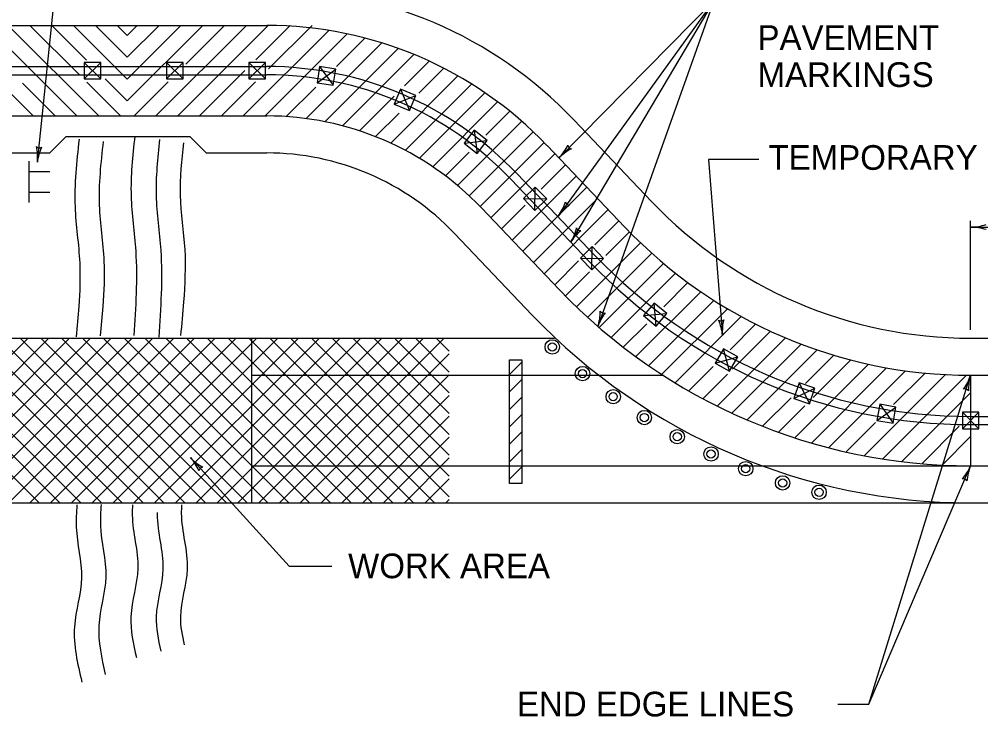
# Model space of a CAD drawing. Extents: x 1002 to 1035.5, y 1000.5 to 1021.5.
# Drawn here: x 1020.45 to 1028.24, y 1011.93 to 1017.58 of the extents above; entities that cross this region are included whole.
import ezdxf

# ---------------------------------------------------------------- set-up
doc = ezdxf.new("R2010")
doc.units = 0
doc.layers.add('Level 1', color=7, linetype='Continuous')

msp = doc.modelspace()

# ---------------------------------------------------------------- linework, layer by layer
at = {"layer": 'Level 1'}
for p, q in [((1020.6009, 1016.425), (1020.8331, 1018.6872)), ((1026.078, 1017.7334), (1024.8188, 1015.9903)), ((1026.078, 1017.7334), (1024.8232, 1016.4591)), ((1026.078, 1017.7334), (1024.917, 1015.7754)), ((1026.078, 1017.7334), (1025.1375, 1015.0935)), ((1020.5668, 1016.8), (1019.8527, 1017.5141)), ((1020.9204, 1016.8), (1020.1871, 1017.5333)), ((1020.2001, 1017.5333), (1022.4573, 1017.5333)), ((1021.0971, 1016.8), (1020.3638, 1017.5333)), ((1020.9395, 1017.1345), (1020.5406, 1017.5333)), ((1020.999, 1017.2517), (1020.7174, 1017.5333)), ((1021.3287, 1017.0988), (1020.8941, 1017.5333)), ((1021.3287, 1017.2756), (1021.0709, 1017.5333)), ((1021.3287, 1017.4524), (1021.2478, 1017.5333)), ((1021.3287, 1017.4524), (1021.4096, 1017.5333)), ((1021.3287, 1017.2756), (1021.5864, 1017.5333)), ((1021.3287, 1017.0988), (1021.7633, 1017.5333)), ((1021.3287, 1016.9221), (1021.9399, 1017.5333)), ((1021.5602, 1016.8), (1022.2935, 1017.5333)), ((1021.7368, 1016.8), (1022.4702, 1017.5333)), ((1021.8025, 1017.2192), (1022.1167, 1017.5333)), ((1022.3691, 1017.2554), (1022.647, 1017.5333)), ((1022.473, 1017.1825), (1022.8238, 1017.5333)), ((1022.2672, 1016.8), (1022.9599, 1017.4928)), ((1022.444, 1016.8), (1023.1088, 1017.4648)), ((1023.022, 1017.2012), (1023.2518, 1017.4309)), ((1022.7763, 1016.7788), (1023.3891, 1017.3916)), ((1022.9278, 1016.7534), (1023.5214, 1017.3471)), ((1023.0713, 1016.7202), (1023.649, 1017.2978)), ((1020.2001, 1017.2), (1022.4573, 1017.2)), ((1020.9805, 1017.2334), (1021.1138, 1017.1001)), ((1021.6472, 1017.2334), (1021.7805, 1017.1001)), ((1022.3138, 1017.2334), (1022.4472, 1017.1001)), ((1022.8853, 1017.2005), (1022.9961, 1017.0479)), ((1023.5727, 1017.0448), (1023.772, 1017.2442)), ((1023.6877, 1016.983), (1023.8908, 1017.1862)), ((1020.2001, 1017.1333), (1022.4573, 1017.1333)), ((1021.0477, 1017.1667), (1021.0477, 1017.1667)), ((1021.0477, 1017.1667), (1021.0477, 1017.1667)), ((1021.0477, 1017.1667), (1021.0477, 1017.1667)), ((1021.0477, 1017.1667), (1021.0477, 1017.1667)), ((1021.0477, 1017.1667), (1021.0477, 1017.1667)), ((1021.0477, 1017.1667), (1021.0477, 1017.1667)), ((1021.0477, 1017.1667), (1021.0477, 1017.1667)), ((1021.0477, 1017.1667), (1021.0477, 1017.1667)), ((1021.0477, 1017.1667), (1021.0477, 1017.1667)), ((1021.0477, 1017.1667), (1021.0477, 1017.1667)), ((1021.9137, 1016.8), (1022.2805, 1017.1668)), ((1022.9412, 1017.1241), (1022.9412, 1017.1241)), ((1023.4613, 1016.5798), (1024.0056, 1017.1241)), ((1020.7436, 1016.8), (1020.4792, 1017.0643)), ((1021.2739, 1016.8), (1021.0016, 1017.0723)), ((1021.3287, 1016.9221), (1021.1498, 1017.101)), ((1021.3833, 1016.8), (1021.6606, 1017.0773)), ((1022.0905, 1016.8), (1022.3667, 1017.0762)), ((1022.6157, 1016.7948), (1022.8535, 1017.0327)), ((1023.5796, 1016.5214), (1024.1163, 1017.0581)), ((1023.2076, 1016.6798), (1023.4885, 1016.9607)), ((1023.5414, 1017.0175), (1023.6121, 1016.8427)), ((1023.6927, 1016.4577), (1024.2233, 1016.9883)), ((1023.5772, 1016.9298), (1023.5772, 1016.9298)), ((1023.5772, 1016.9298), (1023.5772, 1016.9298)), ((1023.8007, 1016.3888), (1024.3265, 1016.9147)), ((1020.2001, 1016.8), (1022.4573, 1016.8)), ((1023.3374, 1016.6328), (1023.5282, 1016.8235)), ((1024.2315, 1016.643), (1024.4261, 1016.8376)), ((1024.0021, 1016.2368), (1024.5221, 1016.7568)), ((1025.5728, 1016.1069), (1024.9434, 1016.7678)), ((1024.0987, 1016.1565), (1024.6146, 1016.6724)), ((1024.1368, 1016.6834), (1024.1598, 1016.4963)), ((1020.7017, 1016.5), (1020.835, 1016.6333)), ((1020.835, 1016.6333), (1021.835, 1016.6333)), ((1021.835, 1016.6333), (1021.9683, 1016.5)), ((1024.1486, 1016.5895), (1024.1486, 1016.5895)), ((1024.1486, 1016.5895), (1024.1486, 1016.5895)), ((1024.1486, 1016.5895), (1024.1486, 1016.5895)), ((1024.1848, 1016.066), (1024.7034, 1016.5846)), ((1024.7262, 1016.5609), (1025.3556, 1015.9)), ((1020.2001, 1016.5), (1020.7017, 1016.5)), ((1021.9683, 1016.5), (1022.4573, 1016.5)), ((1023.9037, 1016.3152), (1024.0963, 1016.5078)), ((1024.2711, 1015.9754), (1024.7888, 1016.4932)), ((1020.5354, 1016.1), (1020.5354, 1016.4333)), ((1020.5354, 1016.35), (1020.7021, 1016.35)), ((1024.4848, 1016.3311), (1025.1143, 1015.6702)), ((1024.68, 1016.2075), (1024.876, 1016.4035)), ((1024.4365, 1016.2851), (1025.066, 1015.6242)), ((1024.4436, 1015.7944), (1024.9623, 1016.3131)), ((1020.5354, 1016.1833), (1020.7021, 1016.1833)), ((1024.5298, 1015.7038), (1025.0485, 1016.2225)), ((1024.5357, 1016.1313), (1024.7243, 1016.128)), ((1024.6161, 1015.6133), (1025.1348, 1016.1319)), ((1024.6303, 1016.1299), (1024.6303, 1016.1299)), ((1024.6303, 1016.1299), (1024.6303, 1016.1299)), ((1024.6303, 1016.1299), (1024.6303, 1016.1299)), ((1024.6303, 1016.1299), (1024.6303, 1016.1299)), ((1024.1952, 1016.0552), (1024.8246, 1015.3943)), ((1024.3573, 1015.8848), (1024.5492, 1016.0767)), ((1024.7047, 1015.5252), (1025.2209, 1016.0414)), ((1025.1128, 1015.7565), (1025.3072, 1015.9508)), ((1028.1557, 1015.0667), (1028.1557, 1015.95)), ((1025.2035, 1015.6703), (1025.3934, 1015.8603)), ((1028.1557, 1015.9), (1028.7137, 1015.9)), ((1024.6073, 1015.1874), (1023.9779, 1015.8483)), ((1024.9639, 1015.2541), (1025.4826, 1015.7728)), ((1024.7888, 1015.4324), (1024.9822, 1015.6258)), ((1024.9963, 1015.6488), (1025.1848, 1015.6455)), ((1025.0553, 1015.1686), (1025.5744, 1015.6878)), ((1025.0901, 1015.6472), (1025.0901, 1015.6472)), ((1025.1489, 1015.0854), (1025.6691, 1015.6056)), ((1024.8752, 1015.342), (1025.0705, 1015.5373)), ((1025.2449, 1015.0048), (1025.7666, 1015.5264)), ((1025.6719, 1015.2549), (1025.8671, 1015.4501)), ((1025.4444, 1014.8506), (1025.9705, 1015.3767)), ((1025.5478, 1014.7773), (1026.0768, 1015.3063)), ((1025.6538, 1014.7065), (1026.1864, 1015.2391)), ((1024.6073, 1015.1874), (1024.6073, 1015.1874)), ((1025.5075, 1015.1828), (1025.6953, 1015.1992)), ((1025.6009, 1015.1909), (1025.6009, 1015.1909)), ((1025.6009, 1015.1909), (1025.6009, 1015.1909)), ((1025.7624, 1014.6383), (1026.299, 1015.1749)), ((1025.3434, 1014.9264), (1025.5345, 1015.1175)), ((1026.208, 1014.907), (1026.4149, 1015.114)), ((1026.2265, 1014.7488), (1026.5341, 1015.0565)), ((1019.1917, 1013.6667), (1020.525, 1015)), ((1019.2813, 1015), (1020.6146, 1013.6667)), ((1019.3601, 1013.6667), (1020.6934, 1015)), ((1019.4498, 1015), (1020.7831, 1013.6667)), ((1019.5285, 1013.6667), (1020.8618, 1015)), ((1019.6182, 1015), (1020.9515, 1013.6667)), ((1019.697, 1013.6667), (1021.0303, 1015)), ((1019.7867, 1015), (1021.12, 1013.6667)), ((1019.8654, 1013.6667), (1021.1988, 1015)), ((1019.9551, 1015), (1021.2884, 1013.6667)), ((1020.0338, 1013.6667), (1021.3672, 1015)), ((1020.1235, 1015), (1021.4568, 1013.6667)), ((1020.2023, 1013.6667), (1021.5356, 1015)), ((1020.292, 1015), (1021.6253, 1013.6667)), ((1020.335, 1015), (1022.335, 1015)), ((1020.3708, 1013.6667), (1021.7041, 1015)), ((1020.4604, 1015), (1021.7938, 1013.6667)), ((1020.5392, 1013.6667), (1021.8725, 1015)), ((1020.6288, 1015), (1021.9622, 1013.6667)), ((1020.7077, 1013.6667), (1022.041, 1015)), ((1020.7973, 1015), (1022.1307, 1013.6667)), ((1020.8761, 1013.6667), (1022.2094, 1015)), ((1020.9658, 1015), (1022.2991, 1013.6667)), ((1021.0445, 1013.6667), (1022.3778, 1015)), ((1021.1343, 1015), (1022.4676, 1013.6667)), ((1021.213, 1013.6667), (1022.5463, 1015)), ((1021.3027, 1015), (1022.636, 1013.6667)), ((1021.3814, 1013.6667), (1022.7148, 1015)), ((1021.4711, 1015), (1022.8044, 1013.6667)), ((1021.5498, 1013.6667), (1022.8832, 1015)), ((1021.6396, 1015), (1022.9729, 1013.6667)), ((1021.7183, 1013.6667), (1023.0517, 1015)), ((1021.808, 1015), (1023.1413, 1013.6667)), ((1021.8868, 1013.6667), (1023.2201, 1015)), ((1021.9764, 1015), (1023.3098, 1013.6667)), ((1022.0553, 1013.6667), (1023.3886, 1015)), ((1022.1449, 1015), (1023.4783, 1013.6667)), ((1022.2237, 1013.6667), (1023.557, 1015)), ((1022.3133, 1015), (1023.6467, 1013.6667)), ((1022.335, 1015), (1022.335, 1013.6667)), ((1022.335, 1015), (1024.7858, 1015)), ((1022.3921, 1013.6667), (1023.7254, 1015)), ((1022.4818, 1015), (1023.8152, 1013.6667)), ((1022.5606, 1013.6667), (1023.8939, 1015)), ((1022.6503, 1015), (1023.935, 1013.7153)), ((1022.8187, 1015), (1023.935, 1013.8837)), ((1022.9872, 1015), (1023.935, 1014.0522)), ((1023.1556, 1015), (1023.935, 1014.2206)), ((1023.324, 1015), (1023.935, 1014.389)), ((1023.4925, 1015), (1023.935, 1014.5575)), ((1023.6609, 1015), (1023.935, 1014.7259)), ((1023.8294, 1015), (1023.935, 1014.8944)), ((1024.8246, 1014.9731), (1024.8246, 1014.9731)), ((1026.104, 1014.4496), (1026.6568, 1015.0023)), ((1026.2234, 1014.3922), (1026.7831, 1014.9518)), ((1028.1556, 1015), (1034.6683, 1015)), ((1022.729, 1013.6667), (1023.935, 1014.8727)), ((1026.0884, 1014.7991), (1026.2705, 1014.8478)), ((1026.3457, 1014.3378), (1026.9131, 1014.9052)), ((1026.8183, 1014.6336), (1027.0471, 1014.8623)), ((1024.4214, 1014.7062), (1024.5214, 1014.8062)), ((1025.0548, 1014.7727), (1025.0548, 1014.7727)), ((1025.8736, 1014.5727), (1026.0717, 1014.7707)), ((1026.179, 1014.8233), (1026.179, 1014.8233)), ((1026.179, 1014.8233), (1026.179, 1014.8233)), ((1026.179, 1014.8233), (1026.179, 1014.8233)), ((1026.7311, 1014.1928), (1027.3279, 1014.7897)), ((1026.8812, 1014.5197), (1027.1853, 1014.8238)), ((1022.335, 1014.7), (1025.6638, 1014.7)), ((1022.8974, 1013.6667), (1023.935, 1014.7043)), ((1025.9873, 1014.5098), (1026.1865, 1014.709)), ((1026.8662, 1014.1511), (1027.4754, 1014.7603)), ((1027.0049, 1014.113), (1027.6281, 1014.7362)), ((1027.2936, 1014.0482), (1027.9509, 1014.7055)), ((1027.3313, 1012.0373), (1028.1557, 1014.7)), ((1027.4443, 1014.022), (1028.1224, 1014.7002)), ((1027.5318, 1014.4633), (1027.7863, 1014.7178)), ((1028.1556, 1014.7), (1034.6683, 1014.7)), ((1028.1556, 1014.7), (1028.1556, 1013.9667)), ((1024.4214, 1014.5648), (1024.5214, 1014.6648)), ((1026.7673, 1014.639), (1026.85, 1014.4695)), ((1025.2969, 1014.587), (1025.2969, 1014.587)), ((1026.8084, 1014.5547), (1026.8084, 1014.5547)), ((1026.8084, 1014.5547), (1026.8084, 1014.5547)), ((1026.8084, 1014.5547), (1026.8084, 1014.5547)), ((1026.8084, 1014.5547), (1026.8084, 1014.5547)), ((1027.5994, 1014.0005), (1028.1556, 1014.5567)), ((1023.0659, 1013.6667), (1023.935, 1014.5358)), ((1024.4214, 1014.4234), (1024.5214, 1014.5234)), ((1026.471, 1014.2863), (1026.703, 1014.5183)), ((1027.4195, 1014.4659), (1027.5277, 1014.3114)), ((1024.4214, 1014.282), (1024.5214, 1014.382)), ((1025.5503, 1014.4168), (1025.5503, 1014.4168)), ((1026.5995, 1014.2379), (1026.8136, 1014.452)), ((1027.4733, 1014.3891), (1027.4733, 1014.3891)), ((1027.4733, 1014.3891), (1027.4733, 1014.3891)), ((1027.4733, 1014.3891), (1027.4733, 1014.3891)), ((1027.4733, 1014.3891), (1027.4733, 1014.3891)), ((1027.4733, 1014.3891), (1027.4733, 1014.3891)), ((1028.0893, 1014.3997), (1028.2227, 1014.2663)), ((1023.2343, 1013.6667), (1023.935, 1014.3673)), ((1027.1472, 1014.0786), (1027.3867, 1014.318)), ((1028.1556, 1014.3667), (1030.1557, 1014.3667)), ((1028.1556, 1014.3333), (1028.1556, 1014.3333)), ((1028.1556, 1014.3333), (1028.1556, 1014.3333)), ((1028.1556, 1014.3333), (1028.1556, 1014.3333)), ((1028.1556, 1014.3333), (1028.1556, 1014.3333)), ((1028.1556, 1014.3333), (1028.1556, 1014.3333)), ((1028.1556, 1014.3333), (1028.1556, 1014.3333)), ((1024.4214, 1014.1406), (1024.5214, 1014.2406)), ((1025.8137, 1014.2627), (1025.8137, 1014.2627)), ((1027.7595, 1013.9838), (1028.0627, 1014.287)), ((1028.1556, 1014.3), (1030.1557, 1014.3)), ((1023.4028, 1013.6667), (1023.935, 1014.1988)), ((1027.9251, 1013.9725), (1028.1556, 1014.203)), ((1024.4214, 1013.9991), (1024.5214, 1014.0991)), ((1026.0861, 1014.1252), (1026.0861, 1014.1252)), ((1023.5713, 1013.6667), (1023.935, 1014.0304)), ((1026.3666, 1014.005), (1026.3666, 1014.005)), ((1022.335, 1013.9667), (1028.1557, 1013.9667)), ((1024.4214, 1013.8577), (1024.5214, 1013.9577)), ((1027.3313, 1012.0373), (1028.1557, 1013.9667)), ((1028.1557, 1013.9667), (1034.6683, 1013.9667)), ((1023.7397, 1013.6667), (1023.935, 1013.862)), ((1026.6541, 1013.9024), (1026.6541, 1013.9024)), ((1026.9473, 1013.818), (1026.9473, 1013.818)), ((1023.9082, 1013.6667), (1023.935, 1013.6935)), ((1027.2453, 1013.752), (1027.2453, 1013.752)), ((1027.5468, 1013.7047), (1027.5468, 1013.7047)), ((1020.335, 1013.6667), (1022.335, 1013.6667)), ((1022.335, 1013.6667), (1034.6683, 1013.6667)), ((1027.8506, 1013.6762), (1027.8506, 1013.6762)), ((1027.0813, 1012.0373), (1027.3313, 1012.0373))]:
    msp.add_line(p, q, dxfattribs=at)
for points in [[(1020.9805, 1017.1001), (1021.1138, 1017.1001), (1021.1138, 1017.2334), (1020.9805, 1017.2334), (1020.9805, 1017.1001), (1021.1138, 1017.2334)], [(1021.6472, 1017.1001), (1021.7805, 1017.1001), (1021.7805, 1017.2334), (1021.6472, 1017.2334), (1021.6472, 1017.1001), (1021.7805, 1017.2334)], [(1022.3138, 1017.1001), (1022.4472, 1017.1001), (1022.4472, 1017.2334), (1022.3138, 1017.2334), (1022.3138, 1017.1001), (1022.4472, 1017.2334)], [(1022.8644, 1017.0688), (1022.9961, 1017.0479), (1023.0169, 1017.1796), (1022.8853, 1017.2005), (1022.8644, 1017.0688), (1023.0169, 1017.1796)], [(1023.4893, 1016.8948), (1023.6121, 1016.8427), (1023.6642, 1016.9653), (1023.5414, 1017.0175), (1023.4893, 1016.8948), (1023.6642, 1016.9653)], [(1024.0547, 1016.5783), (1024.1598, 1016.4963), (1024.2418, 1016.6013), (1024.1368, 1016.6834), (1024.0547, 1016.5783), (1024.2418, 1016.6013)], [(1026.4401, 1016.4483), (1026.0322, 1016.4483), (1026.1469, 1015.0228)], [(1024.6283, 1016.0354), (1024.7243, 1016.128), (1024.6316, 1016.2239), (1024.5357, 1016.1313), (1024.6283, 1016.0354), (1024.6316, 1016.2239)], [(1025.0889, 1015.5529), (1025.1848, 1015.6455), (1025.0923, 1015.7414), (1024.9963, 1015.6488), (1025.0889, 1015.5529), (1025.0923, 1015.7414)], [(1025.6097, 1015.0971), (1025.6953, 1015.1992), (1025.5932, 1015.2849), (1025.5075, 1015.1828), (1025.6097, 1015.0971), (1025.5932, 1015.2849)], [(1026.2038, 1014.7324), (1026.2705, 1014.8478), (1026.1551, 1014.9145), (1026.0884, 1014.7991), (1026.2038, 1014.7324), (1026.1551, 1014.9145)], [(1026.7239, 1014.5129), (1026.85, 1014.4695), (1026.8934, 1014.5956), (1026.7673, 1014.639), (1026.7239, 1014.5129), (1026.8934, 1014.5956)], [(1027.3963, 1014.3346), (1027.5277, 1014.3114), (1027.5508, 1014.4428), (1027.4195, 1014.4659), (1027.3963, 1014.3346), (1027.5508, 1014.4428)], [(1028.0893, 1014.2663), (1028.2227, 1014.2663), (1028.2227, 1014.3997), (1028.0893, 1014.3997), (1028.0893, 1014.2663), (1028.2227, 1014.3997)], [(1021.8402, 1014.0333), (1022.6378, 1013.1548), (1022.9834, 1013.1548)]]:
    msp.add_lwpolyline(points, dxfattribs=at)
msp.add_lwpolyline([(1024.4214, 1014.8235), (1024.5214, 1014.8235), (1024.5214, 1013.8235), (1024.4214, 1013.8235)], close=True, dxfattribs=at)
for centre, radius in [((1024.769, 1014.9294), 0.0583), ((1024.769, 1014.9294), 0.0333), ((1025.0138, 1014.7135), 0.0583), ((1025.0138, 1014.7135), 0.0333), ((1025.2621, 1014.5263), 0.0583), ((1025.2621, 1014.5263), 0.0333), ((1025.5141, 1014.3572), 0.0583), ((1025.5141, 1014.3572), 0.0333), ((1025.7804, 1014.2024), 0.0583), ((1025.7804, 1014.2024), 0.0333), ((1026.054, 1014.062), 0.0583), ((1026.054, 1014.062), 0.0333), ((1026.3347, 1013.9432), 0.0583), ((1026.3347, 1013.9432), 0.0333), ((1026.6334, 1013.8281), 0.0583), ((1026.6334, 1013.8281), 0.0333), ((1026.9286, 1013.7525), 0.0583), ((1026.9286, 1013.7525), 0.0333)]:
    msp.add_circle(centre, radius, dxfattribs=at)
for centre, radius, start, end in [((1022.4572, 1014.4), 3.4333, 43.60273, 90), ((1022.4572, 1014.4), 3.1333, 43.60273, 90), ((1022.4572, 1014.4), 2.8, 43.60273, 90), ((1022.4572, 1014.4), 2.7333, 43.60273, 90), ((1022.4572, 1014.4), 2.4, 43.60273, 90), ((1024.5421, 1016.7303), 0.3906, 316.02134, 334.69013), ((1024.9263, 1016.5659), 0.0312, 184.79594, 266.91263), ((1020.6161, 1016.5728), 0.0312, 222.91483, 305.03153), ((1020.2123, 1016.4649), 0.3906, 354.14024, 12.80902), ((1020.9895, 1016.3851), 0.3906, 155.48739, 174.13413), ((1022.4572, 1014.4), 2.1, 43.60273, 90), ((1025.1043, 1016.1878), 0.3906, 117.3685, 136.01523), ((1020.2123, 1016.4649), 0.3906, 354.12801, 354.14024), ((1024.5421, 1016.7303), 0.3906, 316.00912, 316.02134), ((1024.5042, 1016.2218), 0.3906, 323.65566, 342.32445), ((1024.9069, 1016.11), 0.0312, 192.43026, 274.54696), ((1028.1556, 1018.5667), 3.5667, 223.60274, 270), ((1025.1335, 1015.7588), 0.3906, 125.00282, 143.64955), ((1024.5042, 1016.2218), 0.3906, 323.64344, 323.65566), ((1024.5848, 1015.981), 0.3906, 328.24722, 346.916), ((1025.2492, 1015.5698), 0.3906, 129.59438, 148.24111), ((1024.9952, 1015.9017), 0.0312, 197.02182, 279.13851), ((1028.1556, 1018.5667), 3.8667, 223.60274, 270), ((1028.1557, 1016.2906), 0.3906, 269.98778, 270), ((1028.1557, 1016.2906), 0.3906, 270, 288.66878), ((1028.1557, 1015.5094), 0.3906, 71.34716, 89.99389), ((1024.5848, 1015.981), 0.3906, 328.23499, 328.24722), ((1028.1556, 1018.5667), 4.2, 223.60274, 270), ((1028.1556, 1018.5667), 4.2667, 223.60274, 270), ((1028.1556, 1018.5667), 4.6, 223.60274, 270), ((1028.1556, 1018.5667), 4.9, 223.60274, 270), ((1024.7669, 1015.2171), 0.3906, 341.55377, 0.22256), ((1025.5081, 1014.9699), 0.3906, 142.90093, 161.54766), ((1025.1845, 1015.2344), 0.0312, 210.32837, 292.44507), ((1024.7669, 1015.2171), 0.3906, 341.54155, 341.55378), ((1026.1339, 1015.1708), 0.0312, 233.80492, 315.92161), ((1025.7578, 1014.9886), 0.3906, 5.03032, 23.6991), ((1026.536, 1015.0571), 0.3906, 166.37748, 185.02421), ((1025.7578, 1014.9886), 0.3906, 5.01809, 5.03032), ((1027.7825, 1014.8155), 0.3906, 324.14569, 342.79243), ((1028.5288, 1014.5845), 0.3906, 162.79854, 181.46732), ((1028.5288, 1014.5845), 0.3906, 162.78631, 162.79854), ((1028.1117, 1014.5581), 0.0312, 31.57313, 113.68983), ((1022.1294, 1014.2958), 0.3906, 222.22654, 222.23877), ((1022.1294, 1014.2958), 0.3906, 222.23877, 240.90755), ((1021.551, 1013.7707), 0.3906, 23.58593, 42.23266), ((1021.94, 1013.9232), 0.0312, 91.01337, 173.13006), ((1027.7965, 1014.1201), 0.3906, 318.21281, 336.85954), ((1028.5149, 1013.8132), 0.3906, 156.86565, 175.53444), ((1028.5149, 1013.8132), 0.3906, 156.85343, 156.86565), ((1028.0973, 1013.8301), 0.0312, 25.64025, 107.75694)]:
    msp.add_arc(centre, radius, start, end, dxfattribs=at)
for points in [[(1020.9387, 1016.6108), (1020.9053, 1016.0653), (1020.9433, 1015.609), (1020.9353, 1015.2575), (1020.9136, 1015.0112)], [(1021.1329, 1016.5929), (1021.1013, 1016.0768), (1021.139, 1015.6245), (1021.1306, 1015.2554), (1021.1098, 1015.0192)], [(1021.3888, 1016.6354), (1021.3593, 1016.1534), (1021.3965, 1015.7057), (1021.381, 1015.0213)], [(1021.5898, 1016.6087), (1021.562, 1016.1556), (1021.599, 1015.7118), (1021.583, 1015.0085)], [(1021.7828, 1016.5831), (1021.7568, 1016.1578), (1021.7935, 1015.7177), (1021.7838, 1015.2942), (1021.7598, 1015.0215)], [(1020.9206, 1013.6493), (1020.9152, 1013.4687), (1020.9576, 1013.0612), (1020.9008, 1012.6634), (1020.9606, 1012.2152)], [(1021.1159, 1013.6519), (1021.111, 1013.4855), (1021.1546, 1013.0665), (1021.0983, 1012.6718), (1021.1508, 1012.2777)], [(1021.3712, 1013.6518), (1021.3687, 1013.5683), (1021.4138, 1013.1358), (1021.3578, 1012.7446), (1021.4019, 1012.4137)], [(1021.7678, 1013.6493), (1021.7658, 1013.583), (1021.8133, 1013.1283), (1021.7582, 1012.7427), (1021.7883, 1012.5167)], [(1021.5717, 1013.5888), (1021.5713, 1013.5758), (1021.6175, 1013.132), (1021.562, 1012.7436), (1021.599, 1012.4663)]]:
    msp.add_spline(points, degree=3, dxfattribs=at)

# ---------------------------------------------------------------- texts
for s, p in [('PAVEMENT', (1026.4303, 1017.3346)), ('MARKINGS', (1026.4303, 1017.0346)), ('TEMPORARY PAVEMENT', (1026.5188, 1016.3635)), ('WORK AREA', (1023.1158, 1013.0563)), ('END EDGE LINES', (1024.4827, 1011.937))]:
    msp.add_text(s, height=0.2, dxfattribs=at).set_placement(p)

doc.saveas('drawing.dxf')
